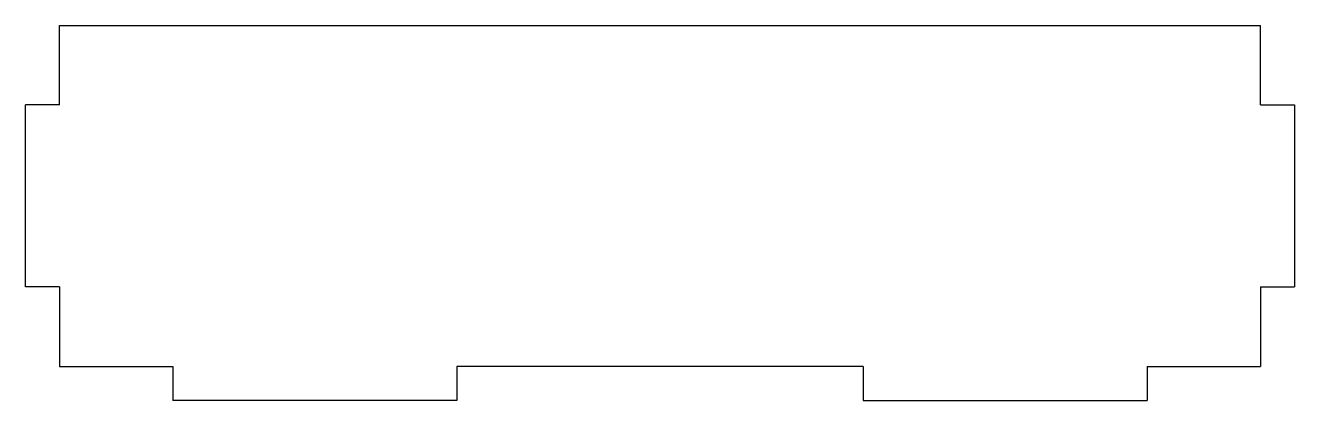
# Model space of a CAD drawing. Header units: millimetres. Extents: x 4 to 115, y -3 to 30.
import ezdxf

# ---------------------------------------------------------------- set-up
doc = ezdxf.new("R2010")
doc.units = ezdxf.units.MM

msp = doc.modelspace()

# ---------------------------------------------------------------- linework, layer by layer
at = {"color": 7, "linetype": 'Continuous', "lineweight": 25}
for p, q in [((6.5, 23), (6.5, 30)), ((6.5, 30), (112.3, 30)), ((112.3, 23), (112.3, 30)), ((3.5, 7), (3.5, 23)), ((6.5, 23), (3.5, 23)), ((112.3, 23), (115.3, 23)), ((115.3, 23), (115.3, 7)), ((6.5, 7), (3.5, 7)), ((6.5, 7), (6.5, 0)), ((112.3, 7), (115.3, 7)), ((112.3, 7), (112.3, 0)), ((6.5, 0), (16.5, 0)), ((16.5, 0), (16.5, -3)), ((77.3, 0), (41.5, 0)), ((41.5, 0), (41.5, -3)), ((77.3, 0), (77.3, -3)), ((102.3, 0), (112.3, 0)), ((102.3, 0), (102.3, -3)), ((41.5, -3), (16.5, -3)), ((77.3, -3), (102.3, -3))]:
    msp.add_line(p, q, dxfattribs=at)

doc.saveas('drawing.dxf')
